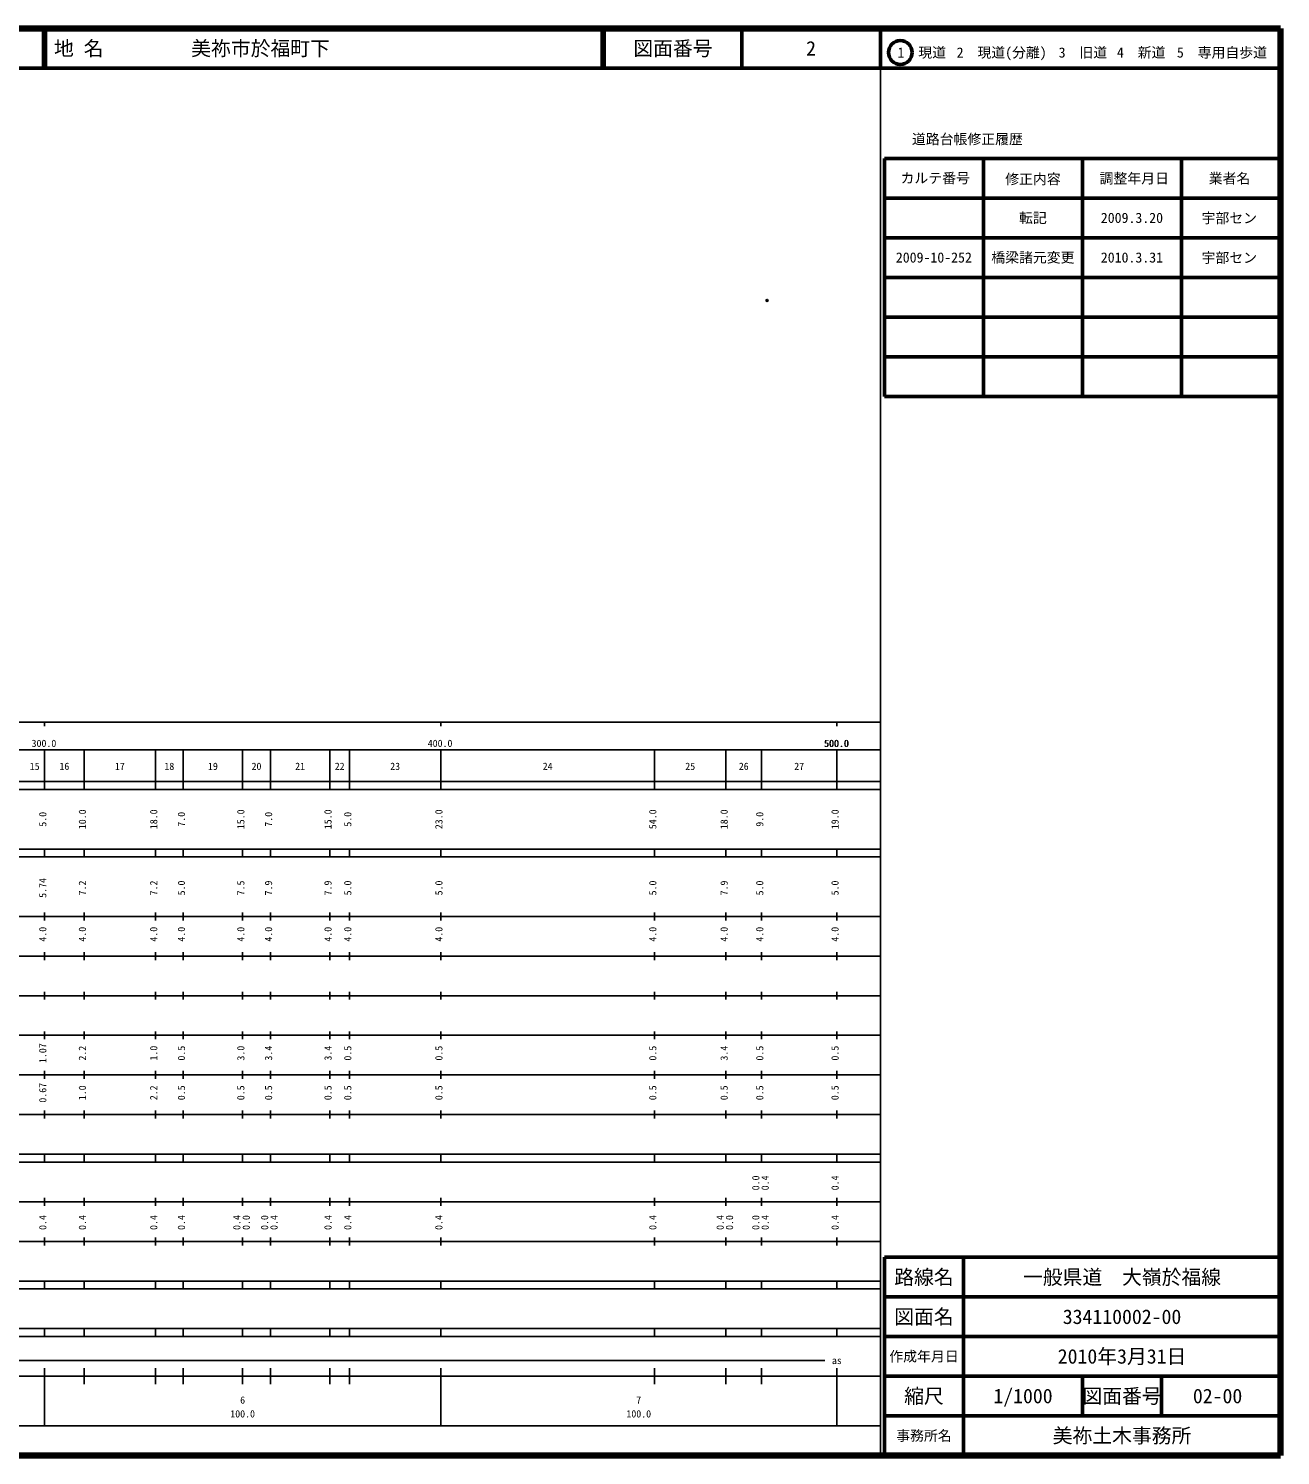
# Model space of a CAD drawing. Units: millimetres on the paper. Extents: x 40 to 680, y 20 to 380.
# Drawn here: x 363.9 to 680, y 20 to 380 of the extents above; entities that cross this region are included whole.
import ezdxf
from ezdxf.enums import TextEntityAlignment as Align

# ---------------------------------------------------------------- set-up
doc = ezdxf.new("R2010")
doc.units = ezdxf.units.MM
doc.header["$PDMODE"] = 32
doc.header["$PDSIZE"] = 0.5
doc.layers.add('S-OTRS', color=6, linetype='Continuous')
doc.layers.add('S-TTL-TXT', color=7, linetype='Continuous')
for name, color, linetype, lineweight in [('S-TTL', 2, 'Continuous', 140), ('S-TTL-BAND', 7, 'Continuous', 25), ('S-TTL-FRAM', 2, 'Continuous', 50), ('S-TTL-LINE', 7, 'Continuous', 50)]:
    doc.layers.add(name, color=color, linetype=linetype, lineweight=lineweight)
doc.styles.add('ＭＳ ゴシック', font='')
doc.styles.get('ＭＳ ゴシック').set_extended_font_data('MS Gothic')

msp = doc.modelspace()

# ---------------------------------------------------------------- linework, layer by layer
at = {"layer": 'S-OTRS'}
msp.add_point((550.382, 311.419), dxfattribs=at)
at = {"layer": 'S-TTL'}
for p, q in [((680, 380), (40, 380)), ((680, 20), (680, 380)), ((40, 20), (680, 20))]:
    msp.add_line(p, q, dxfattribs=at)
at = {"layer": 'S-TTL-BAND'}
for p, q in [((579, 20), (579, 370)), ((40, 205), (579, 205)), ((368, 205), (368, 204)), ((468, 205), (468, 204)), ((568, 205), (568, 204)), ((68, 198), (579, 198)), ((368, 188), (368, 198)), ((378, 188), (378, 198)), ((396, 188), (396, 198)), ((403, 188), (403, 198)), ((418, 188), (418, 198)), ((425, 188), (425, 198)), ((440, 188), (440, 198)), ((445, 188), (445, 198)), ((468, 188), (468, 198)), ((522, 188), (522, 198)), ((540, 188), (540, 198)), ((549, 188), (549, 198)), ((568, 188), (568, 198)), ((40, 190), (579, 190)), ((40, 188), (579, 188)), ((40, 173), (579, 173)), ((368, 171), (368, 173)), ((378, 171), (378, 173)), ((396, 171), (396, 173)), ((403, 171), (403, 173)), ((418, 171), (418, 173)), ((425, 171), (425, 173)), ((440, 171), (440, 173)), ((445, 171), (445, 173)), ((468, 171), (468, 173)), ((522, 171), (522, 173)), ((540, 171), (540, 173)), ((549, 171), (549, 173)), ((568, 171), (568, 173)), ((40, 171), (579, 171)), ((40, 156), (579, 156)), ((368, 155), (368, 157)), ((378, 155), (378, 157)), ((396, 155), (396, 157)), ((403, 155), (403, 157)), ((418, 155), (418, 157)), ((425, 155), (425, 157)), ((440, 155), (440, 157)), ((445, 155), (445, 157)), ((468, 155), (468, 157)), ((522, 155), (522, 157)), ((540, 155), (540, 157)), ((549, 155), (549, 157)), ((568, 155), (568, 157)), ((46, 146), (579, 146)), ((368, 145), (368, 147)), ((378, 145), (378, 147)), ((396, 145), (396, 147)), ((403, 145), (403, 147)), ((418, 145), (418, 147)), ((425, 145), (425, 147)), ((440, 145), (440, 147)), ((445, 145), (445, 147)), ((468, 145), (468, 147)), ((522, 145), (522, 147)), ((540, 145), (540, 147)), ((549, 145), (549, 147)), ((568, 145), (568, 147)), ((368, 135), (368, 137)), ((378, 135), (378, 137)), ((396, 135), (396, 137)), ((403, 135), (403, 137)), ((418, 135), (418, 137)), ((425, 135), (425, 137)), ((440, 135), (440, 137)), ((445, 135), (445, 137)), ((468, 135), (468, 137)), ((522, 135), (522, 137)), ((540, 135), (540, 137)), ((549, 135), (549, 137)), ((568, 135), (568, 137)), ((52, 136), (579, 136)), ((46, 126), (579, 126)), ((368, 125), (368, 127)), ((378, 125), (378, 127)), ((396, 125), (396, 127)), ((403, 125), (403, 127)), ((418, 125), (418, 127)), ((425, 125), (425, 127)), ((440, 125), (440, 127)), ((445, 125), (445, 127)), ((468, 125), (468, 127)), ((522, 125), (522, 127)), ((540, 125), (540, 127)), ((549, 125), (549, 127)), ((568, 125), (568, 127)), ((52, 116), (579, 116)), ((368, 115), (368, 117)), ((378, 115), (378, 117)), ((396, 115), (396, 117)), ((403, 115), (403, 117)), ((418, 115), (418, 117)), ((425, 115), (425, 117)), ((440, 115), (440, 117)), ((445, 115), (445, 117)), ((468, 115), (468, 117)), ((522, 115), (522, 117)), ((540, 115), (540, 117)), ((549, 115), (549, 117)), ((568, 115), (568, 117)), ((46, 106), (579, 106)), ((368, 105), (368, 107)), ((378, 105), (378, 107)), ((396, 105), (396, 107)), ((403, 105), (403, 107)), ((418, 105), (418, 107)), ((425, 105), (425, 107)), ((440, 105), (440, 107)), ((445, 105), (445, 107)), ((468, 105), (468, 107)), ((522, 105), (522, 107)), ((540, 105), (540, 107)), ((549, 105), (549, 107)), ((568, 105), (568, 107)), ((40, 96), (579, 96)), ((40, 94), (579, 94)), ((368, 94), (368, 96)), ((378, 94), (378, 96)), ((396, 94), (396, 96)), ((403, 94), (403, 96)), ((418, 94), (418, 96)), ((425, 94), (425, 96)), ((440, 94), (440, 96)), ((445, 94), (445, 96)), ((468, 94), (468, 96)), ((522, 94), (522, 96)), ((540, 94), (540, 96)), ((549, 94), (549, 96)), ((568, 94), (568, 96)), ((49, 84), (579, 84)), ((368, 83), (368, 85)), ((378, 83), (378, 85)), ((396, 83), (396, 85)), ((403, 83), (403, 85)), ((418, 83), (418, 85)), ((425, 83), (425, 85)), ((440, 83), (440, 85)), ((445, 83), (445, 85)), ((468, 83), (468, 85)), ((522, 83), (522, 85)), ((540, 83), (540, 85)), ((549, 83), (549, 85)), ((568, 83), (568, 85)), ((40, 74), (579, 74)), ((368, 73), (368, 75)), ((378, 73), (378, 75)), ((396, 73), (396, 75)), ((403, 73), (403, 75)), ((418, 73), (418, 75)), ((425, 73), (425, 75)), ((440, 73), (440, 75)), ((445, 73), (445, 75)), ((468, 73), (468, 75)), ((522, 73), (522, 75)), ((540, 73), (540, 75)), ((549, 73), (549, 75)), ((568, 73), (568, 75)), ((40, 64), (579, 64)), ((40, 62), (579, 62)), ((368, 62), (368, 64)), ((378, 62), (378, 64)), ((396, 62), (396, 64)), ((403, 62), (403, 64)), ((418, 62), (418, 64)), ((425, 62), (425, 64)), ((440, 62), (440, 64)), ((445, 62), (445, 64)), ((468, 62), (468, 64)), ((522, 62), (522, 64)), ((540, 62), (540, 64)), ((549, 62), (549, 64)), ((568, 62), (568, 64)), ((40, 52), (579, 52)), ((368, 50), (368, 52)), ((378, 50), (378, 52)), ((396, 50), (396, 52)), ((403, 50), (403, 52)), ((418, 50), (418, 52)), ((425, 50), (425, 52)), ((440, 50), (440, 52)), ((445, 50), (445, 52)), ((468, 50), (468, 52)), ((522, 50), (522, 52)), ((540, 50), (540, 52)), ((549, 50), (549, 52)), ((568, 50), (568, 52)), ((40, 50), (579, 50)), ((71, 44), (565, 44)), ((40, 40), (579, 40)), ((368, 27.5), (368, 42)), ((378, 38), (378, 42)), ((396, 38), (396, 42)), ((403, 38), (403, 42)), ((418, 38), (418, 42)), ((425, 38), (425, 42)), ((440, 38), (440, 42)), ((445, 38), (445, 42)), ((468, 27.5), (468, 42)), ((522, 38), (522, 42)), ((540, 38), (540, 42)), ((549, 38), (549, 42)), ((568, 27.5), (568, 42)), ((68, 27.5), (579, 27.5))]:
    msp.add_line(p, q, dxfattribs=at)
at = {"layer": 'S-TTL-FRAM'}
for p, q in [((580, 347.197), (580, 287.197)), ((580, 347.197), (680, 347.197)), ((580, 287.197), (680, 287.197)), ((680, 70), (580, 70)), ((580, 70), (580, 20))]:
    msp.add_line(p, q, dxfattribs=at)
at = {"layer": 'S-TTL-LINE'}
for p, q in [((367.75, 380), (367.75, 370)), ((368.25, 380), (368.25, 370)), ((508.747, 380), (508.747, 370)), ((509.247, 380), (509.247, 370)), ((543.997, 380), (543.997, 370)), ((579, 380), (579, 370)), ((40, 370), (680, 370)), ((605, 347.197), (605, 287.197)), ((630, 347.197), (630, 287.197)), ((655, 347.197), (655, 287.197)), ((580, 337.197), (680, 337.197)), ((580, 327.197), (680, 327.197)), ((580, 317.197), (680, 317.197)), ((580, 307.197), (680, 307.197)), ((580, 297.197), (680, 297.197)), ((600, 70), (600, 20)), ((680, 60), (580, 60)), ((680, 50), (580, 50)), ((680, 40), (580, 40)), ((630, 40), (630, 30)), ((650, 40), (650, 30)), ((680, 30), (580, 30))]:
    msp.add_line(p, q, dxfattribs=at)
msp.add_circle((584.031, 373.958), 3, dxfattribs=at)

# ---------------------------------------------------------------- texts
at = {"layer": 'S-TTL-BAND', "style": 'ＭＳ ゴシック'}
for s, p in [('300.0', (367.844, 198.195)), ('400.0', (467.844, 198.195)), ('500.0', (567.844, 198.195)), ('500.0', (568, 198.195)), ('15', (365.5, 192.405)), ('16', (373, 192.405)), ('17', (387, 192.405)), ('18', (399.5, 192.405)), ('19', (410.5, 192.405)), ('20', (421.5, 192.405)), ('21', (432.5, 192.405)), ('22', (442.5, 192.405)), ('23', (456.5, 192.405)), ('24', (495, 192.405)), ('25', (531, 192.405)), ('26', (544.5, 192.405)), ('27', (558.5, 192.405)), ('as', (568, 42.5)), ('6', (418, 32.523)), ('7', (518, 32.523)), ('100.0', (418, 29.033)), ('100.0', (518, 29.033))]:
    msp.add_text(s, height=1.833, dxfattribs=at).set_placement(p, align=Align.BOTTOM_CENTER)
for s, p in [('5.0', (369, 180.5)), ('10.0', (379, 180.5)), ('18.0', (397, 180.5)), ('7.0', (404, 180.5)), ('15.0', (419, 180.5)), ('7.0', (426, 180.5)), ('15.0', (441, 180.5)), ('5.0', (446, 180.5)), ('23.0', (469, 180.5)), ('54.0', (523, 180.5)), ('18.0', (541, 180.5)), ('9.0', (550, 180.5)), ('19.0', (569, 180.5)), ('5.74', (369, 163.174)), ('7.2', (379, 163.174)), ('7.2', (397, 163.174)), ('5.0', (404, 163.174)), ('7.5', (419, 163.174)), ('7.9', (426, 163.174)), ('7.9', (441, 163.174)), ('5.0', (446, 163.174)), ('5.0', (469, 163.174)), ('5.0', (523, 163.174)), ('7.9', (541, 163.174)), ('5.0', (550, 163.174)), ('5.0', (569, 163.174)), ('4.0', (369, 151.5)), ('4.0', (379, 151.5)), ('4.0', (397, 151.5)), ('4.0', (404, 151.5)), ('4.0', (419, 151.5)), ('4.0', (426, 151.5)), ('4.0', (441, 151.5)), ('4.0', (446, 151.5)), ('4.0', (469, 151.5)), ('4.0', (523, 151.5)), ('4.0', (541, 151.5)), ('4.0', (550, 151.5)), ('4.0', (569, 151.5)), ('1.07', (369, 121.5)), ('2.2', (379, 121.5)), ('1.0', (397, 121.5)), ('0.5', (404, 121.5)), ('3.0', (419, 121.5)), ('3.4', (426, 121.5)), ('3.4', (441, 121.5)), ('0.5', (446, 121.5)), ('0.5', (469, 121.5)), ('0.5', (523, 121.5)), ('3.4', (541, 121.5)), ('0.5', (550, 121.5)), ('0.5', (569, 121.5)), ('0.67', (369, 111.5)), ('1.0', (379, 111.5)), ('2.2', (397, 111.5)), ('0.5', (404, 111.5)), ('0.5', (419, 111.5)), ('0.5', (426, 111.5)), ('0.5', (441, 111.5)), ('0.5', (446, 111.5)), ('0.5', (469, 111.5)), ('0.5', (523, 111.5)), ('0.5', (541, 111.5)), ('0.5', (550, 111.5)), ('0.5', (569, 111.5)), ('0.0', (549, 88.764)), ('0.4', (551.37, 88.764)), ('0.4', (569, 88.764)), ('0.4', (369, 78.764)), ('0.4', (379, 78.764)), ('0.4', (397, 78.764)), ('0.4', (404, 78.764)), ('0.4', (418, 78.764)), ('0.0', (420.37, 78.764)), ('0.0', (425, 78.764)), ('0.4', (427.37, 78.764)), ('0.4', (441, 78.764)), ('0.4', (446, 78.764)), ('0.4', (469, 78.764)), ('0.4', (523, 78.764)), ('0.4', (540, 78.764)), ('0.0', (542.37, 78.764)), ('0.0', (549, 78.764)), ('0.4', (551.37, 78.764)), ('0.4', (569, 78.764))]:
    msp.add_text(s, height=1.833, rotation=90, dxfattribs=at).set_placement(p, align=Align.BOTTOM_CENTER)
at = {"layer": 'S-TTL-TXT', "style": 'ＭＳ ゴシック'}
for s, p in [('地 名', (370.38, 375)), ('美祢市於福町下', (405.024, 375))]:
    msp.add_text(s, height=3.666, dxfattribs=at).set_placement(p, align=Align.MIDDLE_LEFT)
for s, height, p in [('図面番号', 3.666, (526.622, 375)), ('2', 3.666, (561.497, 375)), ('1\u3000現道', 2.566, (589.448, 373.958)), ('2\u3000現道(分離)', 2.566, (609.619, 373.958)), ('3\u3000旧道', 2.566, (630.121, 373.958)), ('4\u3000新道', 2.566, (644.824, 373.958)), ('5\u3000専用自歩道', 2.566, (665.228, 373.958)), ('道路台帳修正履歴', 2.566, (600.968, 352.113)), ('カルテ番号', 2.566, (592.839, 342.277)), ('修正内容', 2.566, (617.509, 342.023)), ('調整年月日', 2.566, (643.089, 342.197)), ('業者名', 2.566, (667.134, 342.197)), ('転記', 2.566, (617.5, 332.245)), ('2009.3.20', 2.566, (642.5, 332.245)), ('宇部セン', 2.566, (667.077, 332.189)), ('2009-10-252', 2.566, (592.5, 322.245)), ('橋梁諸元変更', 2.566, (617.5, 322.245)), ('2010.3.31', 2.566, (642.5, 322.245)), ('宇部セン', 2.566, (667.077, 322.189)), ('路線名', 3.666, (590, 65)), ('路線名', 3.666, (590, 65)), ('一般県道\u3000大嶺於福線', 3.666, (640, 65)), ('図面名', 3.666, (590, 55)), ('図面名', 3.666, (590, 55)), ('334110002-00', 3.666, (640, 55)), ('2010年3月31日', 3.666, (640, 45)), ('作成年月日', 2.566, (590, 45)), ('作成年月日', 2.566, (590, 45)), ('縮尺', 3.666, (590, 35)), ('縮尺', 3.666, (590, 35)), ('1/1000', 3.666, (615, 35)), ('図面番号', 3.666, (640, 35)), ('図面番号', 3.666, (640, 35)), ('02-00', 3.666, (664.125, 35)), ('事務所名', 2.566, (590, 25)), ('事務所名', 2.566, (590, 25)), ('美祢土木事務所', 3.666, (640, 25))]:
    msp.add_text(s, height=height, dxfattribs=at).set_placement(p, align=Align.MIDDLE_CENTER)

doc.saveas('drawing.dxf')
